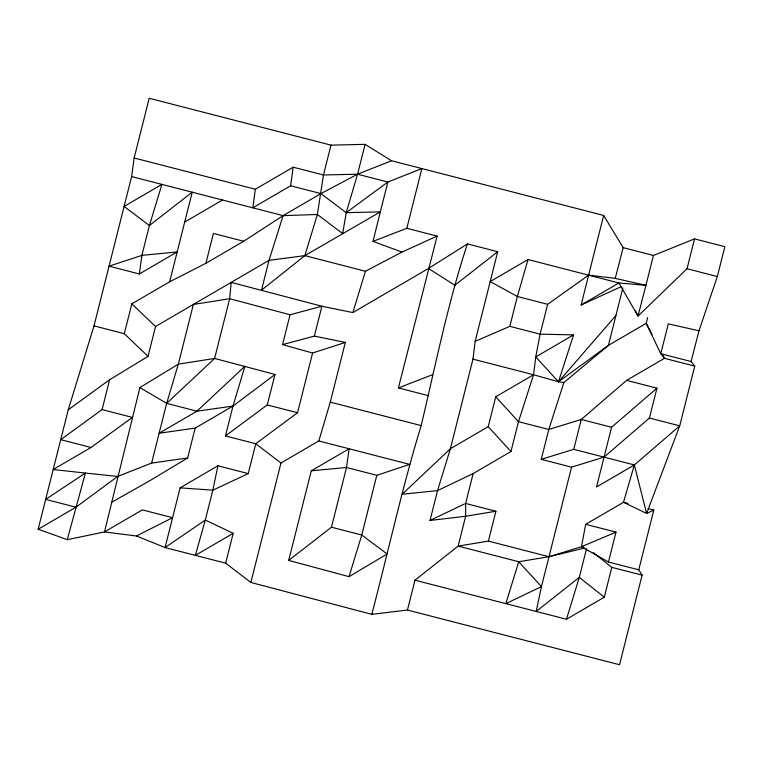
<?xml version="1.0" encoding="UTF-8"?>
<svg xmlns="http://www.w3.org/2000/svg" width="763" height="763" viewBox="0 0 763 763"><rect width="100%" height="100%" fill="white"/><g stroke="black" fill="none" stroke-linecap="round" stroke-linejoin="round"><path stroke-width="1.14" d="M583.619 547.033L581.473 546.718L585.688 524.324L623.514 502.273L646.604 513.451L679.719 425.849L694.759 366.126L691.087 361.538L698.994 330.799L717.325 276.549L724.85 246.687L694.549 238.876L653.443 255.462L645.918 285.314L615.236 278.381L588.616 275.157L547.643 304.313L540.128 334.175L535.75 356.931L533.556 374.757L518.478 421.672L510.962 451.534L473.136 473.575L465.621 503.437L465.649 516.246L458.124 546.108L488.396 541.11L495.912 511.248L465.649 516.246L430.017 520.471L437.542 490.609L450.399 448.72L472.965 359.135L475.158 341.309L497.724 251.723L467.423 243.912L428.491 268.471L352.849 312.572L321.9 306.23L231.189 282.386L229.663 298.724L214.613 358.438L166.658 403.379L151.608 463.093L117.645 476.446L75.966 507.195L38.15 529.245L67.287 539.679L104.474 531.935L142.299 509.884L172.591 517.695L136.434 535.988L104.474 531.935L139.906 387.556L178.323 364.151L214.613 358.438L275.033 374.48L267.241 404.934L225.457 435.931L255.758 443.742L280.975 463.007L250.884 582.455L371.791 614.339L407.452 610.057L619.537 664.735L642.103 575.149L638.765 569.808L608.464 561.997L581.473 546.718L548.988 556.732L518.726 561.73L458.124 546.108L414.977 580.195L407.452 610.057M38.15 529.245L68.241 409.798L94.011 325.877L131.618 176.577L134.145 157.989L149.195 98.265L330.98 145.132L365.086 144.35L391.572 160.755L603.657 215.443L623.152 247.651L653.443 255.462M139.352 273.974L177.169 251.924L141.88 255.376L109.052 266.163L139.352 273.974L141.88 255.376L149.405 225.514L161.918 184.388L124.102 206.439L149.405 225.514L192.219 192.2L169.653 281.785L131.827 303.836L124.302 333.689L148.032 356.34L109.614 379.745L68.241 409.798M131.618 176.577L283.111 215.633L317.37 214.498L342.673 233.583L346.23 212.667L387.862 182.023L357.57 174.202L323.455 174.994L293.164 167.183L255.338 189.234L252.811 207.822L290.627 185.771L320.927 193.592L346.23 212.667L380.346 211.876L387.862 182.023L421.872 168.566L406.832 228.29L372.973 241.394L380.346 211.876L304.857 255.634L261.49 290.198L269.015 260.336L283.111 215.633L320.927 193.592L357.57 174.202L391.572 160.755M290.627 185.771L293.164 167.183M371.791 614.339C388.31 551.439 402.13 487.795 421.176 425.592C435.625 364.819 447.795 303.369 467.423 243.912M280.975 463.007L318.8 440.957L330.284 402.149L345.334 342.434L312.582 353.021L297.541 412.745L255.758 443.742L248.233 473.604L217.932 465.792L212.829 490.189L205.314 520.051L195.366 555.369L233.192 533.318L205.314 520.051L165.075 547.557L136.434 535.988M102.089 409.597L132.381 417.418L91.016 447.471L60.716 439.66L102.089 409.597L109.614 379.745M148.032 356.34L155.547 326.488L269.015 260.336L304.857 255.634L365.448 271.256L402.006 252.057L437.123 236.101L398.4 387.919L428.701 395.73M169.653 281.785L205.886 263.302L213.411 233.449L243.702 241.261L283.111 215.633M217.932 465.792L180.116 487.843L165.075 547.557L225.667 563.18L250.884 582.455M111.999 502.073L149.424 480.928L187.641 457.981L195.156 428.119L232.982 406.069L275.033 374.48M225.457 435.931L232.982 406.069L244.913 366.25L196.949 411.19L159.133 433.241L195.156 428.119M225.667 563.18L233.192 533.318M330.98 145.132L323.455 174.994L317.37 214.498L304.857 255.634M282.548 344.618L290.074 314.757L321.9 306.23L314.375 336.092L282.548 344.618L312.582 353.021M365.086 144.35L357.57 174.202L346.23 212.667M288.71 560.404L311.275 470.819L349.092 448.768L346.507 467.49L331.466 527.214L288.71 560.404L349.015 576.666L387.127 553.976L361.757 535.025L331.466 527.214M318.8 440.957L409.693 464.4L376.808 475.301L361.757 535.025L349.015 576.666M475.158 341.309L509.827 326.364L517.352 296.502L528.015 259.534L618.907 282.978L645.918 285.314L638.011 316.054L618.907 282.978L581.091 305.019L603.657 215.443M473.136 473.575L437.542 490.609L402.168 494.252L450.399 448.72L488.215 426.67L495.74 396.808L533.556 374.757L558.487 381.796L563.857 382.568L608.397 345.362L646.213 323.321L647.663 317.58M495.74 396.808L518.478 421.672L548.778 429.483L581.263 419.469L626.642 380.365L656.943 388.176L649.418 418.038L604.038 457.142L571.554 467.156L541.253 459.345L548.778 429.483L563.857 382.568M541.253 459.345L573.747 449.331L581.263 419.469L611.564 427.28L656.943 388.176M571.554 467.156L541.463 586.594L536.17 611.44L579.317 577.362L586.547 548.645M622.856 287.947L608.397 345.362L558.487 381.796L535.75 356.931L573.566 334.881L558.487 381.796L615.913 315.51M611.564 427.28L596.523 486.994L634.339 464.953L679.719 425.849L649.418 418.038M608.464 561.997L615.989 532.135L585.688 524.324M414.977 580.195L566.461 619.251L604.286 597.2L611.802 567.338L593.309 552.641M635.503 310.808L638.011 316.054L687.034 268.738L694.549 238.876M638.765 569.808L653.805 510.085L648.197 508.635M615.236 278.381L623.152 247.651M67.287 539.679L85.389 473.06L117.645 476.446M573.747 449.331L634.339 464.953L623.514 502.273L627.997 503.427M232.982 406.069L196.949 411.19L166.658 403.379L178.323 364.151L193.373 304.437L229.663 298.724L290.074 314.757M352.849 312.572L365.448 271.256M566.461 619.251L579.317 577.362L604.286 597.2M497.724 251.723L454.824 285.228L428.491 268.471M184.694 222.062L222.51 200.011M205.886 263.302L243.702 241.261M91.016 447.471L53.191 469.522L85.389 473.06L45.675 499.384L75.966 507.195M528.015 259.534L490.199 281.585L517.352 296.502L547.643 304.313M626.642 380.365L664.459 358.314L694.759 366.126M430.017 520.471L465.621 503.437L495.912 511.248M248.233 473.604L212.829 490.189L180.116 487.843M653.805 510.085L646.604 513.451L634.339 464.953M581.091 305.019L621.32 286.611M581.473 546.718L615.989 532.135M398.4 387.919L432.259 374.814M584.544 548.053L548.988 556.732L488.396 541.11M151.608 463.093L187.641 457.981M311.275 470.819L346.507 467.49L376.808 475.301M573.566 334.881L540.128 334.175L509.827 326.364M314.375 336.092L345.334 342.434M698.994 330.799L668.312 323.865L660.787 353.727L664.459 358.314L662.313 354.204M687.034 268.738L717.325 276.549M134.145 157.989L255.338 189.234M406.832 228.29L437.123 236.101M691.087 361.538L660.787 353.727L646.213 323.321L652.117 334.642M472.965 359.135L533.556 374.757M94.011 325.877L124.302 333.689M330.284 402.149L421.176 425.592M267.241 404.934L297.541 412.745M611.802 567.338L642.103 575.149M372.973 241.394L402.006 252.057M139.906 387.556L166.658 403.379M131.827 303.836L155.547 326.488M488.215 426.67L510.962 451.534M518.726 561.73L505.869 603.628L541.463 586.594L518.726 561.73"/></g></svg>
